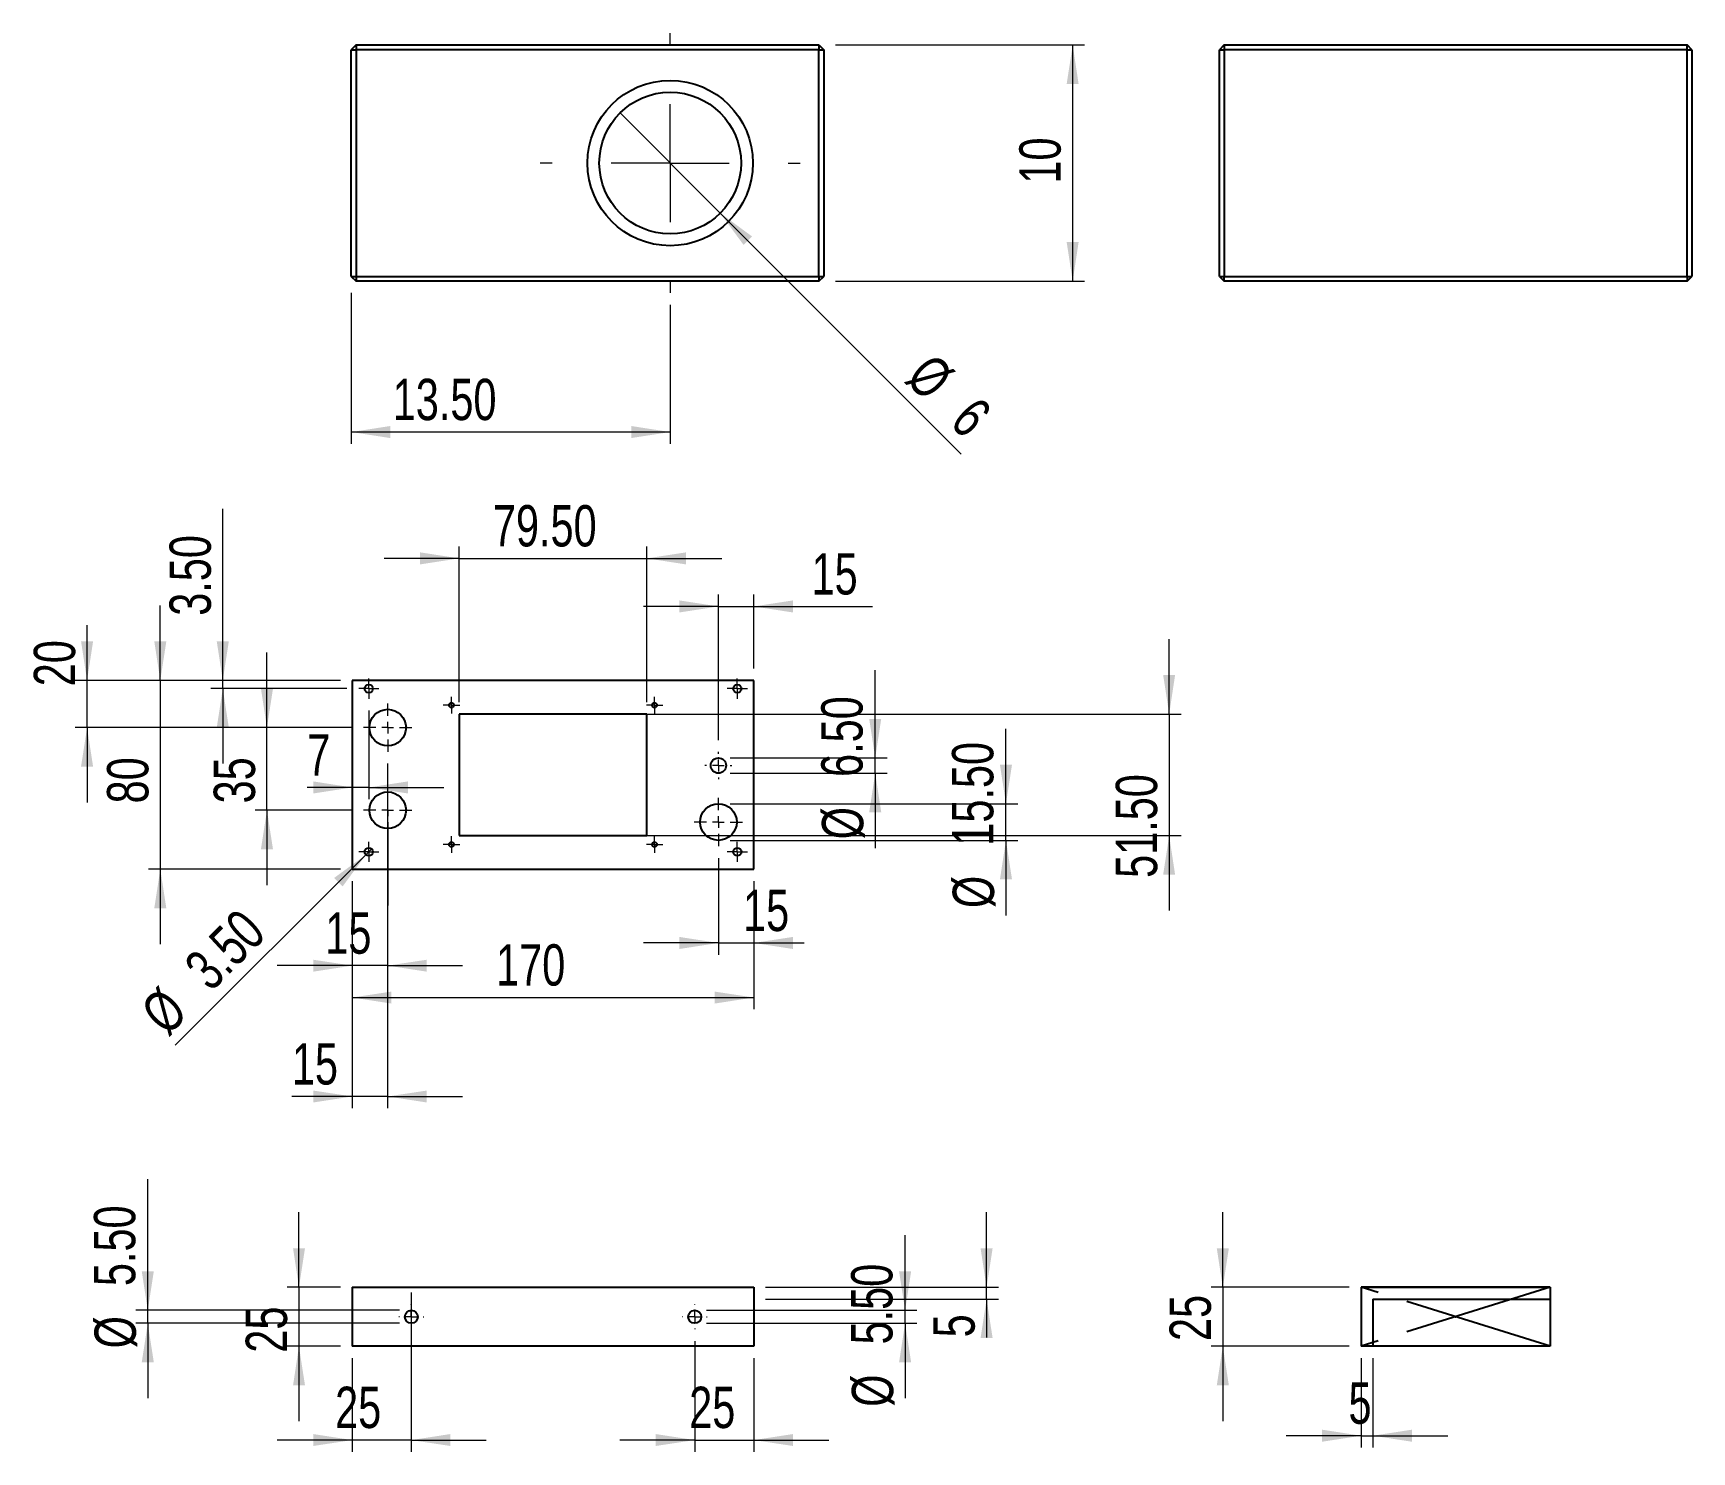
# Model space of a CAD drawing. Header units: millimetres. Extents: x 0 to 141, y 2 to 296.
# Drawn here: x 0.3 to 140.8, y 1.5 to 121.7 of the extents above; entities that cross this region are included whole.
import ezdxf

# ---------------------------------------------------------------- set-up
doc = ezdxf.new("R2010")
doc.units = ezdxf.units.MM
doc.header["$PDSIZE"] = -1
doc.linetypes.add('CENTERX2', pattern=[20.32, 12.7, -2.54, 2.54, -2.54])
doc.styles.add('SLDTEXTSTYLE0', font='TXT', dxfattribs={"width": 0.75})
doc.dimstyles.new('SLDDIMSTYLE0', dxfattribs={"dimtxt": 3.5, "dimasz": 3.302, "dimexe": 0, "dimexo": 0.0625, "dimgap": 0.875, "dimtad": 1, "dimlfac": 0.5, "dimrnd": 1e-09, "dimzin": 12, "dimdsep": 46, "dimtxsty": 'SLDTEXTSTYLE0', "dimsah": 1, "dimcen": 0.09, "dimadec": 0, "dimazin": 3, "dimtfac": 1, "dimtmove": 0, "dimatfit": 0, "dimfxl": 0, "dimfrac": 2, "dimtolj": 1, "dimtzin": 12, "dimarcsym": 0})
doc.dimstyles.new('SLDDIMSTYLE2', dxfattribs={"dimtxt": 3.5, "dimasz": 3.302, "dimexe": 0, "dimexo": 0.0625, "dimgap": 0.875, "dimtad": 1, "dimlfac": 5, "dimrnd": 1e-09, "dimzin": 12, "dimdsep": 46, "dimtxsty": 'SLDTEXTSTYLE0', "dimsah": 1, "dimcen": 0.09, "dimadec": 0, "dimazin": 3, "dimtfac": 1, "dimtmove": 0, "dimatfit": 0, "dimfxl": 0, "dimfrac": 2, "dimtolj": 1, "dimtzin": 12, "dimarcsym": 0})
doc.dimstyles.new('SLDDIMSTYLE3', dxfattribs={"dimtxt": 3.5, "dimasz": 3.302, "dimexe": 0, "dimexo": 0.0625, "dimgap": 0.875, "dimtad": 1, "dimlfac": 5, "dimrnd": 1e-09, "dimzin": 4, "dimdsep": 46, "dimtxsty": 'SLDTEXTSTYLE0', "dimsah": 1, "dimcen": 0.09, "dimadec": 0, "dimazin": 1, "dimtfac": 1, "dimtmove": 0, "dimatfit": 0, "dimfxl": 0, "dimfrac": 2, "dimtolj": 1, "dimtzin": 12, "dimarcsym": 0})
doc.dimstyles.new('SLDDIMSTYLE4', dxfattribs={"dimtxt": 3.5, "dimasz": 3.302, "dimexe": 0, "dimexo": 0.0625, "dimgap": 0.875, "dimtad": 1, "dimlfac": 5, "dimrnd": 1e-09, "dimzin": 12, "dimdsep": 46, "dimtxsty": 'SLDTEXTSTYLE0', "dimsah": 1, "dimcen": 0.09, "dimadec": 0, "dimazin": 3, "dimtfac": 1, "dimtofl": 0, "dimtmove": 0, "dimatfit": 3, "dimfxl": 0, "dimfrac": 2, "dimtolj": 1, "dimtzin": 12, "dimarcsym": 0})
doc.dimstyles.new('SLDDIMSTYLE5', dxfattribs={"dimtxt": 3.5, "dimasz": 3.302, "dimexe": 0, "dimexo": 0.0625, "dimgap": 0.875, "dimtad": 1, "dimlfac": 5, "dimrnd": 1e-09, "dimzin": 4, "dimdsep": 46, "dimtxsty": 'SLDTEXTSTYLE0', "dimblk1": 'NONE', "dimsah": 1, "dimcen": 0, "dimadec": 0, "dimazin": 1, "dimtfac": 1, "dimtmove": 0, "dimatfit": 3, "dimldrblk": 'NONE', "dimfxl": 0, "dimfrac": 2, "dimtolj": 1, "dimtzin": 12, "dimarcsym": 0})
doc.dimstyles.new('SLDDIMSTYLE6', dxfattribs={"dimtxt": 3.5, "dimasz": 3.302, "dimexe": 0, "dimexo": 0.0625, "dimgap": 0.875, "dimtad": 1, "dimlfac": 0.5, "dimrnd": 1e-09, "dimzin": 12, "dimdsep": 46, "dimtxsty": 'SLDTEXTSTYLE0', "dimblk1": 'NONE', "dimsah": 1, "dimcen": 0, "dimadec": 0, "dimazin": 3, "dimtfac": 1, "dimtmove": 0, "dimatfit": 3, "dimldrblk": 'NONE', "dimfxl": 0, "dimfrac": 2, "dimtolj": 1, "dimtzin": 12, "dimarcsym": 0})
doc.dimstyles.new('SLDDIMSTYLE7', dxfattribs={"dimtxt": 3.5, "dimasz": 3.302, "dimexe": 0, "dimexo": 0.0625, "dimgap": 0.875, "dimtad": 1, "dimlfac": 0.5, "dimrnd": 1e-09, "dimzin": 4, "dimdsep": 46, "dimtxsty": 'SLDTEXTSTYLE0', "dimsah": 1, "dimcen": 0.09, "dimadec": 0, "dimazin": 1, "dimtfac": 1, "dimtofl": 0, "dimtmove": 0, "dimatfit": 3, "dimfxl": 0, "dimfrac": 2, "dimtolj": 1, "dimtzin": 12, "dimarcsym": 0})

# ---------------------------------------------------------------- blocks, each defined once
blk = doc.blocks.new('_D_4')
at = {"color": 7, "linetype": 'Continuous', "lineweight": 18}
for p, q in [((81.04, 15.48), (81.04, 21.83)), ((62.33, 15.48), (82.04, 15.48)), ((81.04, 14.48), (81.04, 15.48)), ((62.33, 14.48), (82.04, 14.48)), ((81.04, 14.48), (81.04, 11.24))]:
    blk.add_line(p, q, dxfattribs=at)
for points in [[(81.04, 15.48), (81.55, 18.78), (80.53, 18.78)], [(81.04, 14.48), (80.53, 11.18), (81.55, 11.18)]]:
    blk.add_solid(points, dxfattribs=at)
at = {"color": 7, "linetype": 'Continuous', "lineweight": 18, "insert": (76.53, 11.24), "char_height": 3.5, "attachment_point": 1, "rotation": 90, "style": 'SLDTEXTSTYLE0'}
blk.add_mtext('5', dxfattribs=at)
blk = doc.blocks.new('_D_5')
at = {"color": 7, "linetype": 'Continuous', "lineweight": 18}
for p, q in [((22.82, 15.48), (22.82, 21.83)), ((26.33, 15.48), (21.82, 15.48)), ((22.82, 15.48), (22.82, 10.48)), ((26.33, 10.48), (21.82, 10.48)), ((22.82, 10.48), (22.82, 4.13))]:
    blk.add_line(p, q, dxfattribs=at)
for points in [[(22.82, 15.48), (23.33, 18.78), (22.32, 18.78)], [(22.82, 10.48), (22.32, 7.18), (23.33, 7.18)]]:
    blk.add_solid(points, dxfattribs=at)
at = {"color": 7, "linetype": 'Continuous', "lineweight": 18, "insert": (18.31, 9.94), "char_height": 3.5, "attachment_point": 1, "rotation": 90, "style": 'SLDTEXTSTYLE0'}
blk.add_mtext('25', dxfattribs=at)
blk = doc.blocks.new('_D_6')
at = {"color": 7, "linetype": 'Continuous', "lineweight": 18}
for p, q in [((56.33, 10.93), (56.33, 1.54)), ((61.33, 9.48), (61.33, 1.54)), ((56.33, 2.54), (49.98, 2.54)), ((56.33, 2.54), (61.33, 2.54)), ((61.33, 2.54), (67.68, 2.54))]:
    blk.add_line(p, q, dxfattribs=at)
for points in [[(56.33, 2.54), (53.03, 3.05), (53.03, 2.04)], [(61.33, 2.54), (64.64, 2.04), (64.64, 3.05)]]:
    blk.add_solid(points, dxfattribs=at)
at = {"color": 7, "linetype": 'Continuous', "lineweight": 18, "insert": (55.86, 7.06), "char_height": 3.5, "attachment_point": 1, "style": 'SLDTEXTSTYLE0'}
blk.add_mtext('25', dxfattribs=at)
blk = doc.blocks.new('_D_7')
at = {"color": 7, "linetype": 'Continuous', "lineweight": 18}
for p, q in [((74.14, 13.53), (74.14, 19.88)), ((57.33, 13.53), (75.14, 13.53)), ((74.14, 12.43), (74.14, 13.53)), ((57.33, 12.43), (75.14, 12.43)), ((74.14, 12.43), (74.14, 6.08))]:
    blk.add_line(p, q, dxfattribs=at)
for points in [[(74.14, 13.53), (74.65, 16.83), (73.63, 16.83)], [(74.14, 12.43), (73.63, 9.13), (74.65, 9.13)]]:
    blk.add_solid(points, dxfattribs=at)
at = {"color": 7, "linetype": 'Continuous', "lineweight": 18, "char_height": 3.5, "attachment_point": 1, "rotation": 90, "style": 'SLDTEXTSTYLE0'}
for s, insert in [('5.50', (69.57, 10.64)), ('%%c', (69.63, 5.36))]:
    blk.add_mtext(s, dxfattribs=dict(at, insert=insert))
blk = doc.blocks.new('_D_8')
at = {"color": 7, "linetype": 'Continuous', "lineweight": 18}
for p, q in [((10.02, 13.53), (10.02, 24.64)), ((31.33, 13.53), (9.02, 13.53)), ((10.02, 12.43), (10.02, 13.53)), ((31.33, 12.43), (9.02, 12.43)), ((10.02, 12.43), (10.02, 6.08))]:
    blk.add_line(p, q, dxfattribs=at)
for points in [[(10.02, 13.53), (10.53, 16.83), (9.51, 16.83)], [(10.02, 12.43), (9.51, 9.13), (10.53, 9.13)]]:
    blk.add_solid(points, dxfattribs=at)
at = {"color": 7, "linetype": 'Continuous', "lineweight": 18, "char_height": 3.5, "attachment_point": 1, "rotation": 90, "style": 'SLDTEXTSTYLE0'}
for s, insert in [('5.50', (5.46, 15.58)), ('%%c', (5.51, 10.31))]:
    blk.add_mtext(s, dxfattribs=dict(at, insert=insert))
blk = doc.blocks.new('_D_9')
at = {"color": 7, "linetype": 'Continuous', "lineweight": 18}
for p, q in [((32.33, 15.03), (32.33, 1.54)), ((27.33, 9.48), (27.33, 1.54)), ((27.33, 2.54), (20.98, 2.54)), ((32.33, 2.54), (27.33, 2.54)), ((32.33, 2.54), (38.68, 2.54))]:
    blk.add_line(p, q, dxfattribs=at)
for points in [[(27.33, 2.54), (24.03, 3.05), (24.03, 2.04)], [(32.33, 2.54), (35.64, 2.04), (35.64, 3.05)]]:
    blk.add_solid(points, dxfattribs=at)
at = {"color": 7, "linetype": 'Continuous', "lineweight": 18, "insert": (25.88, 7.06), "char_height": 3.5, "attachment_point": 1, "style": 'SLDTEXTSTYLE0'}
blk.add_mtext('25', dxfattribs=at)
blk = doc.blocks.new('SW_CENTERMARKSYMBOL_4')
at = {"color": 0, "linetype": 'Continuous', "lineweight": 0}
for p, q in [((-1, 0), (-1.05, 0)), ((0, 0), (-0.5, 0)), ((0, 1), (0, 1.05)), ((0, 0), (0, 0.5)), ((0, 0), (0, -0.5)), ((0, 0), (0.5, 0)), ((1, 0), (1.05, 0)), ((0, -1), (0, -1.05))]:
    blk.add_line(p, q, dxfattribs=at)
blk = doc.blocks.new('SW_CENTERMARKSYMBOL_5')
at = {"color": 0, "linetype": 'Continuous', "lineweight": 0}
for p, q in [((-1, 0), (-1.05, 0)), ((0, 0), (-0.5, 0)), ((0, 1), (0, 1.05)), ((0, 0), (0, 0.5)), ((0, 0), (0, -0.5)), ((0, 0), (0.5, 0)), ((1, 0), (1.05, 0)), ((0, -1), (0, -1.05))]:
    blk.add_line(p, q, dxfattribs=at)
blk = doc.blocks.new('_D_10')
at = {"color": 7, "linetype": 'Continuous', "lineweight": 18}
for p, q in [((11.08, 66.88), (11.08, 73.23)), ((26.33, 66.88), (10.08, 66.88)), ((11.08, 66.88), (11.08, 50.88)), ((26.33, 50.88), (10.08, 50.88)), ((11.08, 50.88), (11.08, 44.53))]:
    blk.add_line(p, q, dxfattribs=at)
for points in [[(11.08, 66.88), (11.59, 70.18), (10.57, 70.18)], [(11.08, 50.88), (10.57, 47.58), (11.59, 47.58)]]:
    blk.add_solid(points, dxfattribs=at)
at = {"color": 7, "linetype": 'Continuous', "lineweight": 18, "insert": (6.57, 56.46), "char_height": 3.5, "attachment_point": 1, "rotation": 90, "style": 'SLDTEXTSTYLE0'}
blk.add_mtext('80', dxfattribs=at)
blk = doc.blocks.new('_D_11')
at = {"color": 7, "linetype": 'Continuous', "lineweight": 18}
for p, q in [((27.33, 49.88), (27.33, 39.02)), ((61.33, 49.88), (61.33, 39.02)), ((27.33, 40.02), (61.33, 40.02))]:
    blk.add_line(p, q, dxfattribs=at)
for points in [[(27.33, 40.02), (30.64, 39.51), (30.64, 40.52)], [(61.33, 40.02), (58.03, 40.52), (58.03, 39.51)]]:
    blk.add_solid(points, dxfattribs=at)
at = {"color": 7, "linetype": 'Continuous', "lineweight": 18, "insert": (39.51, 44.53), "char_height": 3.5, "attachment_point": 1, "style": 'SLDTEXTSTYLE0'}
blk.add_mtext('170', dxfattribs=at)
blk = doc.blocks.new('_D_12')
at = {"color": 7, "linetype": 'Continuous', "lineweight": 18}
for p, q in [((36.38, 65.03), (36.38, 78.21)), ((52.28, 65.03), (52.28, 78.21)), ((36.38, 77.21), (30.03, 77.21)), ((36.38, 77.21), (52.28, 77.21)), ((52.28, 77.21), (58.63, 77.21))]:
    blk.add_line(p, q, dxfattribs=at)
for points in [[(36.38, 77.21), (33.08, 77.72), (33.08, 76.7)], [(52.28, 77.21), (55.59, 76.7), (55.59, 77.72)]]:
    blk.add_solid(points, dxfattribs=at)
at = {"color": 7, "linetype": 'Continuous', "lineweight": 18, "insert": (39.24, 81.72), "char_height": 3.5, "attachment_point": 1, "style": 'SLDTEXTSTYLE0'}
blk.add_mtext('79.50', dxfattribs=at)
blk = doc.blocks.new('_D_13')
at = {"color": 7, "linetype": 'Continuous', "lineweight": 18}
for p, q in [((96.5, 64.03), (96.5, 70.38)), ((37.38, 64.03), (97.5, 64.03)), ((96.5, 64.03), (96.5, 53.73)), ((37.38, 53.73), (97.5, 53.73)), ((96.5, 53.73), (96.5, 47.38))]:
    blk.add_line(p, q, dxfattribs=at)
for points in [[(96.5, 64.03), (97, 67.33), (95.99, 67.33)], [(96.5, 53.73), (95.99, 50.43), (97, 50.43)]]:
    blk.add_solid(points, dxfattribs=at)
at = {"color": 7, "linetype": 'Continuous', "lineweight": 18, "insert": (91.98, 50.15), "char_height": 3.5, "attachment_point": 1, "rotation": 90, "style": 'SLDTEXTSTYLE0'}
blk.add_mtext('51.50', dxfattribs=at)
blk = doc.blocks.new('_D_14')
at = {"color": 7, "linetype": 'Continuous', "lineweight": 18}
for p, q in [((4.88, 66.88), (4.88, 71.56)), ((26.33, 66.88), (3.88, 66.88)), ((4.88, 62.88), (4.88, 66.88)), ((27.28, 62.88), (3.88, 62.88)), ((4.88, 62.88), (4.88, 56.53))]:
    blk.add_line(p, q, dxfattribs=at)
for points in [[(4.88, 66.88), (5.39, 70.18), (4.37, 70.18)], [(4.88, 62.88), (4.37, 59.58), (5.39, 59.58)]]:
    blk.add_solid(points, dxfattribs=at)
at = {"color": 7, "linetype": 'Continuous', "lineweight": 18, "insert": (0.37, 66.38), "char_height": 3.5, "attachment_point": 1, "rotation": 90, "style": 'SLDTEXTSTYLE0'}
blk.add_mtext('20', dxfattribs=at)
blk = doc.blocks.new('_D_15')
at = {"color": 7, "linetype": 'Continuous', "lineweight": 18}
for p, q in [((30.33, 59.83), (30.33, 30.64)), ((27.33, 49.88), (27.33, 30.64)), ((27.33, 31.64), (22.22, 31.64)), ((30.33, 31.64), (27.33, 31.64)), ((30.33, 31.64), (36.68, 31.64))]:
    blk.add_line(p, q, dxfattribs=at)
for points in [[(27.33, 31.64), (24.03, 32.14), (24.03, 31.13)], [(30.33, 31.64), (33.64, 31.13), (33.64, 32.14)]]:
    blk.add_solid(points, dxfattribs=at)
at = {"color": 7, "linetype": 'Continuous', "lineweight": 18, "insert": (22.22, 36.15), "char_height": 3.5, "attachment_point": 1, "style": 'SLDTEXTSTYLE0'}
blk.add_mtext('15', dxfattribs=at)
blk = doc.blocks.new('_D_16')
at = {"color": 7, "linetype": 'Continuous', "lineweight": 18}
for p, q in [((20.11, 62.88), (20.11, 69.23)), ((27.28, 62.88), (19.11, 62.88)), ((20.11, 55.88), (20.11, 62.88)), ((27.28, 55.88), (19.11, 55.88)), ((20.11, 55.88), (20.11, 49.53))]:
    blk.add_line(p, q, dxfattribs=at)
for points in [[(20.11, 62.88), (20.62, 66.18), (19.6, 66.18)], [(20.11, 55.88), (19.6, 52.58), (20.62, 52.58)]]:
    blk.add_solid(points, dxfattribs=at)
at = {"color": 7, "linetype": 'Continuous', "lineweight": 18, "insert": (15.6, 56.46), "char_height": 3.5, "attachment_point": 1, "rotation": 90, "style": 'SLDTEXTSTYLE0'}
blk.add_mtext('35', dxfattribs=at)
blk = doc.blocks.new('_D_17')
at = {"color": 7, "linetype": 'Continuous', "lineweight": 18}
for p, q in [((30.33, 52.83), (30.33, 41.72)), ((27.33, 49.88), (27.33, 41.72)), ((27.33, 42.72), (20.98, 42.72)), ((30.33, 42.72), (27.33, 42.72)), ((30.33, 42.72), (36.68, 42.72))]:
    blk.add_line(p, q, dxfattribs=at)
for points in [[(27.33, 42.72), (24.03, 43.22), (24.03, 42.21)], [(30.33, 42.72), (33.64, 42.21), (33.64, 43.22)]]:
    blk.add_solid(points, dxfattribs=at)
at = {"color": 7, "linetype": 'Continuous', "lineweight": 18, "insert": (25.05, 47.23), "char_height": 3.5, "attachment_point": 1, "style": 'SLDTEXTSTYLE0'}
blk.add_mtext('15', dxfattribs=at)
blk = doc.blocks.new('_D_18')
at = {"color": 7, "linetype": 'Continuous', "lineweight": 18}
for p, q in [((71.61, 60.32), (71.61, 67.75)), ((59.33, 60.32), (72.61, 60.32)), ((59.33, 59.02), (72.61, 59.02)), ((71.61, 59.02), (71.61, 60.32)), ((71.61, 59.02), (71.61, 52.67))]:
    blk.add_line(p, q, dxfattribs=at)
for points in [[(71.61, 60.32), (72.12, 63.62), (71.1, 63.62)], [(71.61, 59.02), (71.1, 55.71), (72.12, 55.71)]]:
    blk.add_solid(points, dxfattribs=at)
at = {"color": 7, "linetype": 'Continuous', "lineweight": 18, "char_height": 3.5, "attachment_point": 1, "rotation": 90, "style": 'SLDTEXTSTYLE0'}
for s, insert in [('6.50', (67.04, 58.7)), ('%%c', (67.1, 53.42))]:
    blk.add_mtext(s, dxfattribs=dict(at, insert=insert))
blk = doc.blocks.new('_D_19')
at = {"color": 7, "linetype": 'Continuous', "lineweight": 18}
for p, q in [((82.68, 56.43), (82.68, 62.78)), ((59.33, 56.43), (83.68, 56.43)), ((82.68, 53.33), (82.68, 56.43)), ((59.33, 53.33), (83.68, 53.33)), ((82.68, 53.33), (82.68, 46.98))]:
    blk.add_line(p, q, dxfattribs=at)
for points in [[(82.68, 56.43), (83.19, 59.73), (82.17, 59.73)], [(82.68, 53.33), (82.17, 50.03), (83.19, 50.03)]]:
    blk.add_solid(points, dxfattribs=at)
at = {"color": 7, "linetype": 'Continuous', "lineweight": 18, "char_height": 3.5, "attachment_point": 1, "rotation": 90, "style": 'SLDTEXTSTYLE0'}
for s, insert in [('15.50', (78.11, 52.88)), ('%%c', (78.17, 47.6))]:
    blk.add_mtext(s, dxfattribs=dict(at, insert=insert))
blk = doc.blocks.new('_D_20')
at = {"color": 7, "linetype": 'Continuous', "lineweight": 18}
for p, q in [((58.33, 73.14), (51.98, 73.14)), ((58.33, 61.82), (58.33, 74.14)), ((58.33, 73.14), (61.33, 73.14)), ((61.33, 67.88), (61.33, 74.14)), ((61.33, 73.14), (71.39, 73.14))]:
    blk.add_line(p, q, dxfattribs=at)
for points in [[(58.33, 73.14), (55.03, 73.65), (55.03, 72.63)], [(61.33, 73.14), (64.64, 72.63), (64.64, 73.65)]]:
    blk.add_solid(points, dxfattribs=at)
at = {"color": 7, "linetype": 'Continuous', "lineweight": 18, "insert": (66.22, 77.65), "char_height": 3.5, "attachment_point": 1, "style": 'SLDTEXTSTYLE0'}
blk.add_mtext('15', dxfattribs=at)
blk = doc.blocks.new('_D_21')
at = {"color": 7, "linetype": 'Continuous', "lineweight": 18}
for p, q in [((58.33, 51.83), (58.33, 43.64)), ((61.33, 49.88), (61.33, 43.64)), ((58.33, 44.64), (51.98, 44.64)), ((58.33, 44.64), (61.33, 44.64)), ((61.33, 44.64), (65.59, 44.64))]:
    blk.add_line(p, q, dxfattribs=at)
for points in [[(58.33, 44.64), (55.03, 45.15), (55.03, 44.13)], [(61.33, 44.64), (64.64, 44.13), (64.64, 45.15)]]:
    blk.add_solid(points, dxfattribs=at)
at = {"color": 7, "linetype": 'Continuous', "lineweight": 18, "insert": (60.42, 49.15), "char_height": 3.5, "attachment_point": 1, "style": 'SLDTEXTSTYLE0'}
blk.add_mtext('15', dxfattribs=at)
blk = doc.blocks.new('_D_22')
at = {"color": 7, "linetype": 'Continuous', "lineweight": 18}
for p, q in [((28.73, 64.33), (28.73, 56.81)), ((27.33, 57.81), (23.52, 57.81)), ((28.73, 57.81), (27.33, 57.81)), ((28.73, 57.81), (35.08, 57.81))]:
    blk.add_line(p, q, dxfattribs=at)
for points in [[(27.33, 57.81), (24.03, 58.32), (24.03, 57.3)], [(28.73, 57.81), (32.04, 57.3), (32.04, 58.32)]]:
    blk.add_solid(points, dxfattribs=at)
at = {"color": 7, "linetype": 'Continuous', "lineweight": 18, "insert": (23.52, 62.32), "char_height": 3.5, "attachment_point": 1, "style": 'SLDTEXTSTYLE0'}
blk.add_mtext('7', dxfattribs=at)
blk = doc.blocks.new('_D_23')
at = {"color": 7, "linetype": 'Continuous', "lineweight": 18}
for q in [(12.35, 35.98), (28.98, 52.61)]:
    blk.add_line((28.49, 52.11), q, dxfattribs=at)
blk.add_solid([(28.49, 52.11), (25.79, 50.14), (26.51, 49.42)], dxfattribs=at)
at = {"color": 7, "linetype": 'Continuous', "lineweight": 18, "char_height": 3.5, "attachment_point": 1, "rotation": 45, "style": 'SLDTEXTSTYLE0'}
for s, insert in [('3.50', (12.89, 42.91)), ('%%c', (9.19, 39.14))]:
    blk.add_mtext(s, dxfattribs=dict(at, insert=insert))
blk = doc.blocks.new('_NONE')
blk = doc.blocks.new('_D_24')
at = {"color": 7, "linetype": 'Continuous', "lineweight": 18}
for p, q in [((16.37, 66.88), (16.37, 81.4)), ((26.33, 66.88), (15.37, 66.88)), ((26.88, 66.18), (15.37, 66.18)), ((16.37, 66.18), (16.37, 66.88)), ((16.37, 66.18), (16.37, 59.83))]:
    blk.add_line(p, q, dxfattribs=at)
for points in [[(16.37, 66.88), (16.88, 70.18), (15.86, 70.18)], [(16.37, 66.18), (15.86, 62.88), (16.88, 62.88)]]:
    blk.add_solid(points, dxfattribs=at)
at = {"color": 7, "linetype": 'Continuous', "lineweight": 18, "insert": (11.86, 72.35), "char_height": 3.5, "attachment_point": 1, "rotation": 90, "style": 'SLDTEXTSTYLE0'}
blk.add_mtext('3.50', dxfattribs=at)
blk = doc.blocks.new('SW_CENTERMARKSYMBOL_6')
at = {"color": 0, "linetype": 'Continuous', "lineweight": 0}
for p, q in [((0, 1), (0, 2.05)), ((-1, 0), (-2.05, 0)), ((0, 0), (-0.5, 0)), ((0, 0), (0, 0.5)), ((0, 0), (0, -0.5)), ((0, 0), (0.5, 0)), ((1, 0), (2.05, 0)), ((0, -1), (0, -2.05))]:
    blk.add_line(p, q, dxfattribs=at)
blk = doc.blocks.new('SW_CENTERMARKSYMBOL_7')
at = {"color": 0, "linetype": 'Continuous', "lineweight": 0}
for p, q in [((-1, 0), (-1.15, 0)), ((0, 0), (-0.5, 0)), ((0, 1), (0, 1.15)), ((0, 0), (0, 0.5)), ((0, 0), (0, -0.5)), ((0, 0), (0.5, 0)), ((1, 0), (1.15, 0)), ((0, -1), (0, -1.15))]:
    blk.add_line(p, q, dxfattribs=at)
blk = doc.blocks.new('SW_CENTERMARKSYMBOL_8')
at = {"color": 0, "linetype": 'Continuous', "lineweight": 0}
for p, q in [((0, 1), (0, 2.05)), ((-1, 0), (-2.05, 0)), ((0, 0), (-0.5, 0)), ((0, 0), (0, 0.5)), ((0, 0), (0, -0.5)), ((0, 0), (0.5, 0)), ((1, 0), (2.05, 0)), ((0, -1), (0, -8.06))]:
    blk.add_line(p, q, dxfattribs=at)
blk = doc.blocks.new('SW_CENTERMARKSYMBOL_9')
at = {"color": 0, "linetype": 'Continuous', "lineweight": 0}
for p, q in [((0, 1), (0, 2.05)), ((-1, 0), (-2.05, 0)), ((0, 0), (-0.5, 0)), ((0, 0), (0, 0.5)), ((0, 0), (0, -0.5)), ((0, 0), (0.5, 0)), ((1, 0), (2.05, 0)), ((0, -1), (0, -2.05))]:
    blk.add_line(p, q, dxfattribs=at)
blk = doc.blocks.new('SW_CENTERMARKSYMBOL_10')
at = {"color": 0, "linetype": 'Continuous', "lineweight": 0}
for p, q in [((-0.5, 0), (-0.7, 0)), ((0, 0), (-0.5, 0)), ((0, 0.5), (0, 0.7)), ((0, 0), (0, 0.5)), ((0, 0), (0, -0.5)), ((0, 0), (0.5, 0)), ((0.5, 0), (0.7, 0)), ((0, -0.5), (0, -0.7))]:
    blk.add_line(p, q, dxfattribs=at)
blk = doc.blocks.new('SW_CENTERMARKSYMBOL_11')
at = {"color": 0, "linetype": 'Continuous', "lineweight": 0}
for p, q in [((-0.5, 0), (-0.7, 0)), ((0, 0), (-0.5, 0)), ((0, 0.5), (0, 0.7)), ((0, 0), (0, 0.5)), ((0, 0), (0, -0.5)), ((0, 0), (0.5, 0)), ((0.5, 0), (0.7, 0)), ((0, -0.5), (0, -0.7))]:
    blk.add_line(p, q, dxfattribs=at)
blk = doc.blocks.new('SW_CENTERMARKSYMBOL_12')
at = {"color": 0, "linetype": 'Continuous', "lineweight": 0}
for p, q in [((-0.5, 0), (-0.7, 0)), ((0, 0), (-0.5, 0)), ((0, 0.5), (0, 0.7)), ((0, 0), (0, 0.5)), ((0, 0), (0, -0.5)), ((0, 0), (0.5, 0)), ((0.5, 0), (0.7, 0)), ((0, -0.5), (0, -0.7))]:
    blk.add_line(p, q, dxfattribs=at)
blk = doc.blocks.new('SW_CENTERMARKSYMBOL_13')
at = {"color": 0, "linetype": 'Continuous', "lineweight": 0}
for p, q in [((-0.5, 0), (-0.7, 0)), ((0, 0), (-0.5, 0)), ((0, 0.5), (0, 0.7)), ((0, 0), (0, 0.5)), ((0, 0), (0, -0.5)), ((0, 0), (0.5, 0)), ((0.5, 0), (0.7, 0)), ((0, -0.5), (0, -0.7))]:
    blk.add_line(p, q, dxfattribs=at)
blk = doc.blocks.new('SW_CENTERMARKSYMBOL_14')
at = {"color": 0, "linetype": 'Continuous', "lineweight": 0}
for p, q in [((-0.5, 0), (-0.85, 0)), ((0, 0), (-0.5, 0)), ((0, 0.5), (0, 0.85)), ((0, 0), (0, 0.5)), ((0, 0), (0, -0.5)), ((0, 0), (0.5, 0)), ((0.5, 0), (0.85, 0)), ((0, -0.5), (0, -0.85))]:
    blk.add_line(p, q, dxfattribs=at)
blk = doc.blocks.new('SW_CENTERMARKSYMBOL_15')
at = {"color": 0, "linetype": 'Continuous', "lineweight": 0}
for p, q in [((-0.5, 0), (-0.85, 0)), ((0, 0), (-0.5, 0)), ((0, 0.5), (0, 0.85)), ((0, 0), (0, 0.5)), ((0, 0), (0, -0.5)), ((0, 0), (0.5, 0)), ((0.5, 0), (0.85, 0)), ((0, -0.5), (0, -0.85))]:
    blk.add_line(p, q, dxfattribs=at)
blk = doc.blocks.new('SW_CENTERMARKSYMBOL_16')
at = {"color": 0, "linetype": 'Continuous', "lineweight": 0}
for p, q in [((-0.5, 0), (-0.85, 0)), ((0, 0), (-0.5, 0)), ((0, 0.5), (0, 0.85)), ((0, 0), (0, 0.5)), ((0, 0), (0, -0.5)), ((0, 0), (0.5, 0)), ((0.5, 0), (0.85, 0)), ((0, -0.5), (0, -0.85))]:
    blk.add_line(p, q, dxfattribs=at)
blk = doc.blocks.new('SW_CENTERMARKSYMBOL_17')
at = {"color": 0, "linetype": 'Continuous', "lineweight": 0}
for p, q in [((-0.5, 0), (-0.85, 0)), ((0, 0), (-0.5, 0)), ((0, 0.5), (0, 0.85)), ((0, 0), (0, 0.5)), ((0, 0), (0, -0.5)), ((0, 0), (0.5, 0)), ((0.5, 0), (0.85, 0)), ((0, -0.5), (0, -0.85))]:
    blk.add_line(p, q, dxfattribs=at)
blk = doc.blocks.new('_D_25')
at = {"color": 7, "linetype": 'Continuous', "lineweight": 18}
for p, q in [((101.04, 15.48), (101.04, 21.83)), ((111.75, 15.48), (100.04, 15.48)), ((101.04, 15.48), (101.04, 10.48)), ((111.75, 10.48), (100.04, 10.48)), ((101.04, 10.48), (101.04, 4.13))]:
    blk.add_line(p, q, dxfattribs=at)
for points in [[(101.04, 15.48), (101.55, 18.78), (100.53, 18.78)], [(101.04, 10.48), (100.53, 7.18), (101.55, 7.18)]]:
    blk.add_solid(points, dxfattribs=at)
at = {"color": 7, "linetype": 'Continuous', "lineweight": 18, "insert": (96.53, 10.93), "char_height": 3.5, "attachment_point": 1, "rotation": 90, "style": 'SLDTEXTSTYLE0'}
blk.add_mtext('25', dxfattribs=at)
blk = doc.blocks.new('_D_26')
at = {"color": 7, "linetype": 'Continuous', "lineweight": 18}
for p, q in [((112.75, 9.48), (112.75, 1.91)), ((113.75, 9.48), (113.75, 1.91)), ((112.75, 2.91), (106.4, 2.91)), ((112.75, 2.91), (113.75, 2.91)), ((113.75, 2.91), (120.1, 2.91))]:
    blk.add_line(p, q, dxfattribs=at)
for points in [[(112.75, 2.91), (109.45, 3.42), (109.45, 2.4)], [(113.75, 2.91), (117.05, 2.4), (117.05, 3.42)]]:
    blk.add_solid(points, dxfattribs=at)
at = {"color": 7, "linetype": 'Continuous', "lineweight": 18, "insert": (111.68, 7.42), "char_height": 3.5, "attachment_point": 1, "style": 'SLDTEXTSTYLE0'}
blk.add_mtext('5', dxfattribs=at)
blk = doc.blocks.new('_D_27')
at = {"color": 7, "linetype": 'Continuous', "lineweight": 18}
for p, q in [((68.25, 120.69), (89.33, 120.69)), ((88.33, 100.69), (88.33, 120.69)), ((68.25, 100.69), (89.33, 100.69))]:
    blk.add_line(p, q, dxfattribs=at)
for points in [[(88.33, 120.69), (87.82, 117.39), (88.83, 117.39)], [(88.33, 100.69), (88.83, 103.99), (87.82, 103.99)]]:
    blk.add_solid(points, dxfattribs=at)
at = {"color": 7, "linetype": 'Continuous', "lineweight": 18, "insert": (83.81, 108.95), "char_height": 3.5, "attachment_point": 1, "rotation": 90, "style": 'SLDTEXTSTYLE0'}
blk.add_mtext('10', dxfattribs=at)
blk = doc.blocks.new('_D_28')
at = {"color": 7, "linetype": 'Continuous', "lineweight": 18}
for q in [(50.01, 114.93), (78.9, 86.04)]:
    blk.add_line((58.49, 106.45), q, dxfattribs=at)
blk.add_solid([(58.49, 106.45), (60.47, 103.75), (61.19, 104.47)], dxfattribs=at)
at = {"color": 7, "linetype": 'Continuous', "lineweight": 18, "char_height": 3.5, "attachment_point": 1, "rotation": 315, "style": 'SLDTEXTSTYLE0'}
for s, insert in [('%%c', (76.52, 94.78)), ('6', (80.29, 91.09))]:
    blk.add_mtext(s, dxfattribs=dict(at, insert=insert))
blk = doc.blocks.new('_D_29')
at = {"color": 7, "linetype": 'Continuous', "lineweight": 18}
for p, q in [((27.25, 99.69), (27.25, 86.91)), ((54.25, 98.69), (54.25, 86.91)), ((54.25, 87.91), (27.25, 87.91))]:
    blk.add_line(p, q, dxfattribs=at)
for points in [[(27.25, 87.91), (30.55, 87.4), (30.55, 88.42)], [(54.25, 87.91), (50.95, 88.42), (50.95, 87.4)]]:
    blk.add_solid(points, dxfattribs=at)
at = {"color": 7, "linetype": 'Continuous', "lineweight": 18, "insert": (30.76, 92.42), "char_height": 3.5, "attachment_point": 1, "style": 'SLDTEXTSTYLE0'}
blk.add_mtext('13.50', dxfattribs=at)
blk = doc.blocks.new('SW_CENTERMARKSYMBOL_18')
at = {"color": 0, "linetype": 'Continuous', "lineweight": 0}
for p, q in [((0, 10), (0, 11)), ((0, 0), (0, 5)), ((-10, 0), (-11, 0)), ((0, 0), (-5, 0)), ((0, 0), (0, -5)), ((0, 0), (5, 0)), ((10, 0), (11, 0)), ((0, -10), (0, -11))]:
    blk.add_line(p, q, dxfattribs=at)

msp = doc.modelspace()

# ---------------------------------------------------------------- linework, layer by layer
at = {"color": 7, "linetype": 'Continuous', "lineweight": 25}
for p, q in [((27.65, 120.69), (27.25, 120.29)), ((27.25, 101.09), (27.25, 120.29)), ((27.25, 120.29), (27.65, 120.29)), ((27.65, 120.69), (66.85, 120.69)), ((27.65, 120.69), (27.65, 120.29)), ((27.65, 120.29), (27.65, 101.09)), ((66.85, 120.29), (27.65, 120.29)), ((66.85, 120.69), (66.85, 120.29)), ((66.85, 120.69), (67.25, 120.29)), ((66.85, 101.09), (66.85, 120.29)), ((66.85, 120.29), (67.25, 120.29)), ((67.25, 120.29), (67.25, 101.09)), ((101.15, 120.69), (100.75, 120.29)), ((100.75, 101.09), (100.75, 120.29)), ((100.75, 120.29), (101.15, 120.29)), ((101.15, 120.69), (140.35, 120.69)), ((101.15, 120.69), (101.15, 120.29)), ((140.35, 120.29), (101.15, 120.29)), ((101.15, 120.29), (101.15, 101.09)), ((140.35, 120.29), (140.35, 120.69)), ((140.75, 120.29), (140.35, 120.69)), ((140.35, 120.29), (140.75, 120.29)), ((140.35, 101.09), (140.35, 120.29)), ((140.75, 120.29), (140.75, 101.09)), ((27.25, 101.09), (27.65, 101.09)), ((27.25, 101.09), (27.65, 100.69)), ((27.65, 101.09), (66.85, 101.09)), ((27.65, 101.09), (27.65, 100.69)), ((66.85, 100.69), (27.65, 100.69)), ((66.85, 101.09), (67.25, 101.09)), ((66.85, 100.69), (67.25, 101.09)), ((66.85, 101.09), (66.85, 100.69)), ((100.75, 101.09), (101.15, 101.09)), ((100.75, 101.09), (101.15, 100.69)), ((101.15, 101.09), (140.35, 101.09)), ((101.15, 100.69), (101.15, 101.09)), ((140.35, 100.69), (101.15, 100.69)), ((140.35, 101.09), (140.75, 101.09)), ((140.35, 100.69), (140.75, 101.09)), ((140.35, 101.09), (140.35, 100.69)), ((61.33334, 66.87893), (27.33334, 66.87893)), ((27.33334, 66.87893), (27.33334, 50.87893)), ((61.33334, 50.87893), (61.33334, 66.87893)), ((52.28334, 64.02893), (36.38334, 64.02893)), ((36.38334, 64.02893), (36.38334, 53.72893)), ((52.28334, 53.72893), (52.28334, 64.02893)), ((36.38334, 53.72893), (52.28334, 53.72893)), ((27.33334, 50.87893), (61.33334, 50.87893)), ((27.33334, 15.48199), (61.33334, 15.48199)), ((27.33334, 15.48199), (27.33334, 10.48199)), ((61.33334, 15.48199), (61.33334, 10.48199)), ((112.75, 15.48199), (112.75, 10.48199)), ((112.75, 15.48199), (128.75, 15.48199)), ((128.75, 15.48199), (128.75, 14.48199)), ((113.75, 14.48199), (128.75, 14.48199)), ((113.75, 14.48199), (113.75, 10.48199)), ((61.33334, 10.48199), (27.33334, 10.48199)), ((113.75, 10.48199), (112.75, 10.48199))]:
    msp.add_line(p, q, dxfattribs=at)
at = {"color": 7, "linetype": 'Continuous'}
for p, q in [((128.75, 15.48199), (112.75, 15.48199)), ((112.75, 15.48199), (112.75, 10.48199)), ((128.75, 15.48199), (128.75, 10.48199)), ((128.75, 10.48199), (112.75, 10.48199))]:
    msp.add_line(p, q, dxfattribs=at)
at = {"color": 7, "linetype": 'CENTERX2'}
for p, q in [((128.75, 15.48199), (112.75, 10.48199)), ((128.75, 10.48199), (112.75, 15.48199))]:
    msp.add_line(p, q, dxfattribs=at)
at = {"color": 7, "linetype": 'Continuous', "lineweight": 25}
for centre, radius in [((54.25, 110.69), 7), ((54.25, 110.69), 6), ((28.73334, 66.17893), 0.35), ((59.93334, 66.17893), 0.35), ((35.73334, 64.77893), 0.2), ((52.93334, 64.77893), 0.2), ((30.33334, 62.87893), 1.55), ((58.33334, 59.66605), 0.65), ((30.33334, 55.87893), 1.55), ((58.33334, 54.87893), 1.55), ((28.73334, 52.35969), 0.35), ((35.73334, 52.97893), 0.2), ((52.93334, 52.97893), 0.2), ((59.93334, 52.35969), 0.35), ((32.33334, 12.98199), 0.55), ((56.33334, 12.98199), 0.55)]:
    msp.add_circle(centre, radius, dxfattribs=at)
at = {"color": 7, "linetype": 'Continuous'}
msp.add_point((120.75, 12.98199), dxfattribs=at)

# ---------------------------------------------------------------- block references
at = {"color": 7, "linetype": 'Continuous', "lineweight": 0}
for name, p in [('SW_CENTERMARKSYMBOL_18', (54.25, 110.69)), ('SW_CENTERMARKSYMBOL_14', (28.73334, 66.17893)), ('SW_CENTERMARKSYMBOL_17', (59.93334, 66.17893)), ('SW_CENTERMARKSYMBOL_6', (30.33334, 62.87893)), ('SW_CENTERMARKSYMBOL_10', (35.73334, 64.77893)), ('SW_CENTERMARKSYMBOL_11', (52.93334, 64.77893)), ('SW_CENTERMARKSYMBOL_7', (58.33334, 59.66605)), ('SW_CENTERMARKSYMBOL_8', (30.33334, 55.87893)), ('SW_CENTERMARKSYMBOL_9', (58.33334, 54.87893)), ('SW_CENTERMARKSYMBOL_13', (35.73334, 52.97893)), ('SW_CENTERMARKSYMBOL_12', (52.93334, 52.97893)), ('SW_CENTERMARKSYMBOL_15', (28.73334, 52.35969)), ('SW_CENTERMARKSYMBOL_16', (59.93334, 52.35969)), ('SW_CENTERMARKSYMBOL_5', (32.33334, 12.98199)), ('SW_CENTERMARKSYMBOL_4', (56.33334, 12.98199))]:
    msp.add_blockref(name, p, dxfattribs=at)

# ---------------------------------------------------------------- dimensions: what is measured, and where the dimension line sits
at = {"color": 7, "linetype": 'Continuous', "lineweight": 18}
for base, p1, p2, angle, dimstyle, picture, middle in [((85.54747, 120.69), (67.25, 100.69), (67.25, 120.69), 90, 'SLDDIMSTYLE0', '_D_27', (85.54747, 111.53821)), ((13.58999, 66.87893), (28.73334, 66.17893), (27.33334, 66.87893), 90, 'SLDDIMSTYLE3', '_D_24', (13.58999, 76.87893)), ((8.30301, 50.87893), (27.33334, 66.87893), (27.33334, 50.87893), 90, 'SLDDIMSTYLE2', '_D_10', (8.30301, 59.0422)), ((2.10204, 66.87893), (30.33334, 62.87893), (27.33334, 66.87893), 90, 'SLDDIMSTYLE2', '_D_14', (2.10204, 68.9696)), ((93.71825, 53.72893), (36.38334, 64.02893), (36.38334, 53.72893), 90, 'SLDDIMSTYLE3', '_D_13', (93.71825, 55.96979)), ((17.33334, 62.87893), (30.33334, 55.87893), (30.33334, 62.87893), 90, 'SLDDIMSTYLE2', '_D_16', (17.33334, 59.0422)), ((20.0462, 10.48199), (27.33334, 15.48199), (27.33334, 10.48199), 90, 'SLDDIMSTYLE2', '_D_5', (20.0462, 12.5281)), ((78.26004, 15.48199), (61.33334, 14.48199), (61.33334, 15.48199), 90, 'SLDDIMSTYLE2', '_D_4', (78.26004, 12.5281)), ((98.26469, 10.48199), (112.75, 15.48199), (112.75, 10.48199), 90, 'SLDDIMSTYLE2', '_D_25', (98.26469, 13.51192)), ((27.33334, 5.32233), (32.33334, 12.98199), (27.33334, 10.48199), 0, 'SLDDIMSTYLE2', '_D_9', (28.465, 5.32233))]:
    dim = msp.add_linear_dim(base=base, p1=p1, p2=p2, angle=angle, dimstyle=dimstyle, dxfattribs=at)
    dim.commit()
    dim.dimension.update_dxf_attribs({"geometry": picture, "text_midpoint": middle, "dimtype": 160})
for p1, p2, dimstyle, picture, middle in [((50.00736, 114.93264), (58.49264, 106.44736), 'SLDDIMSTYLE6', '_D_28', (76.20871, 88.73131)), ((28.98083, 52.60718), (28.48586, 52.11221), 'SLDDIMSTYLE5', '_D_23', (17.2506, 40.87695))]:
    dim = msp.add_diameter_dim_2p(p1=p1, p2=p2, dimstyle=dimstyle, dxfattribs=at)
    dim.commit()
    dim.dimension.update_dxf_attribs({"geometry": picture, "text_midpoint": middle, "dimtype": 163})
for base, p1, p2, dimstyle, picture, middle in [((27.25, 90.69), (54.25, 110.69), (27.25, 100.69), 'SLDDIMSTYLE7', '_D_29', (36.57577, 90.69)), ((52.28334, 79.98658), (36.38334, 64.02893), (52.28334, 64.02893), 'SLDDIMSTYLE3', '_D_12', (45.06098, 79.98658)), ((61.33334, 75.9153), (58.33334, 59.66605), (61.33334, 66.87893), 'SLDDIMSTYLE2', '_D_20', (68.80443, 75.9153)), ((27.33334, 60.58819), (28.73334, 66.17893), (27.33334, 66.87893), 'SLDDIMSTYLE2', '_D_22', (24.80895, 60.58819)), ((27.33334, 34.4133), (30.33334, 62.87893), (27.33334, 50.87893), 'SLDDIMSTYLE2', '_D_15', (24.80895, 34.4133)), ((27.33334, 45.49491), (30.33334, 55.87893), (27.33334, 50.87893), 'SLDDIMSTYLE2', '_D_17', (27.64074, 45.49491)), ((61.33334, 47.42067), (58.33334, 54.87893), (61.33334, 50.87893), 'SLDDIMSTYLE2', '_D_21', (63.00605, 47.42067)), ((61.33334, 42.79372), (27.33334, 50.87893), (61.33334, 50.87893), 'SLDDIMSTYLE4', '_D_11', (43.38548, 42.79372)), ((61.33334, 5.32233), (56.33334, 12.98199), (61.33334, 10.48199), 'SLDDIMSTYLE2', '_D_6', (58.44462, 5.32233)), ((113.75, 5.68875), (112.75, 10.48199), (113.75, 10.48199), 'SLDDIMSTYLE2', '_D_26', (112.97734, 5.68875))]:
    dim = msp.add_linear_dim(base=base, p1=p1, p2=p2, dimstyle=dimstyle, dxfattribs=at)
    dim.commit()
    dim.dimension.update_dxf_attribs({"geometry": picture, "text_midpoint": middle, "dimtype": 160})
for base, p1, p2, picture, middle in [((68.80443, 60.31605), (58.33334, 59.01605), (58.33334, 60.31605), '_D_18', (68.80443, 60.58183)), ((79.87509, 56.42893), (58.33334, 53.32893), (58.33334, 56.42893), '_D_19', (79.87509, 56.05962)), ((7.21717, 13.53199), (32.33334, 12.43199), (32.33334, 13.53199), '_D_8', (7.21717, 17.4705)), ((71.33334, 13.53199), (56.33334, 12.43199), (56.33334, 13.53199), '_D_7', (71.33334, 12.5281))]:
    dim = msp.add_linear_dim(base=base, p1=p1, p2=p2, angle=90, text='%%c<>', dimstyle='SLDDIMSTYLE3', dxfattribs=at)
    dim.commit()
    dim.dimension.update_dxf_attribs({"geometry": picture, "text_midpoint": middle, "dimtype": 160})

doc.saveas('drawing.dxf')
